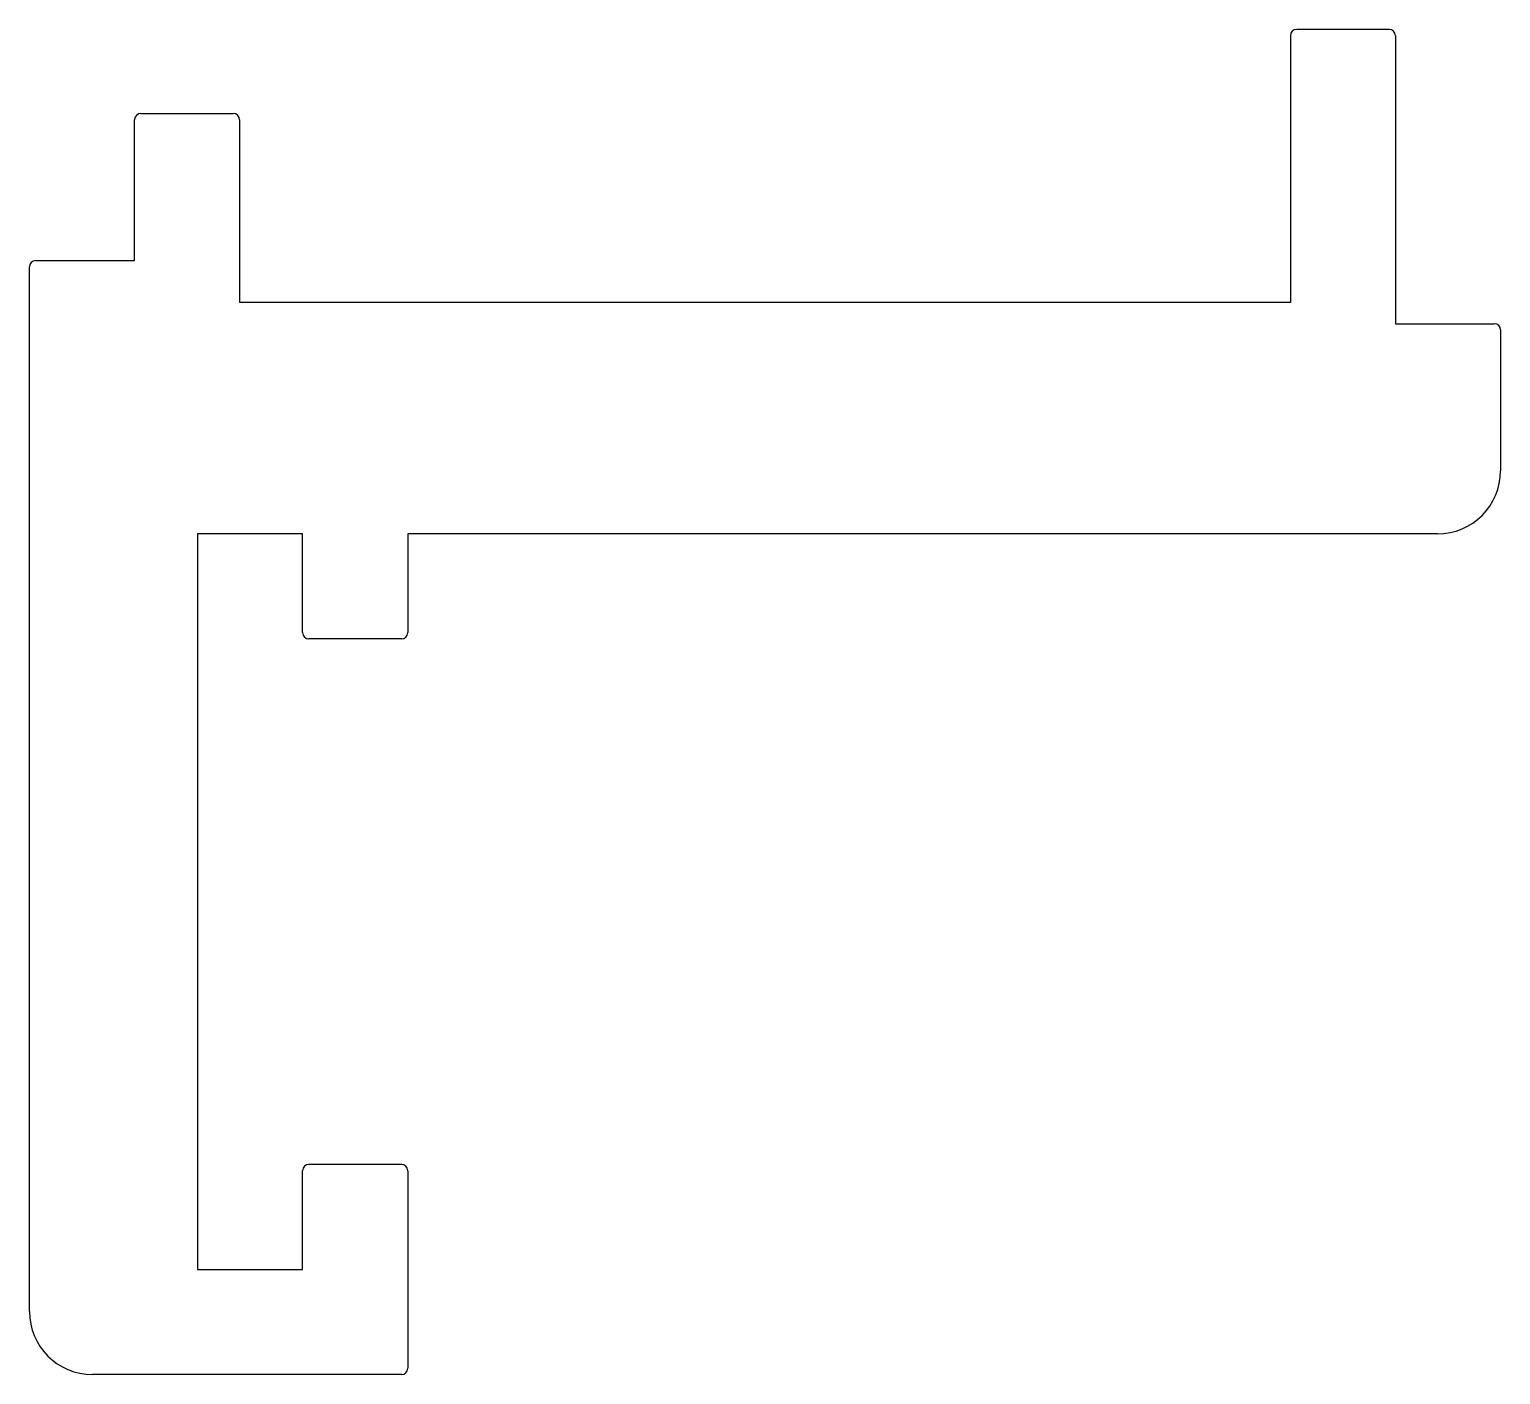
# Model space of a CAD drawing. Extents: x 878.9 to 948.9, y 592 to 656.
import ezdxf

# ---------------------------------------------------------------- set-up
doc = ezdxf.new("R2010")
doc.units = 0
doc.layers.get('0').update_dxf_attribs({"linetype": 'CONTINUOUS'})

msp = doc.modelspace()

# ---------------------------------------------------------------- linework, layer by layer
at = {"linetype": 'CONTINUOUS'}
for p, q in [((943.608, 656), (939.208, 656)), ((938.908, 655.7), (938.908, 643)), ((943.908, 655.7), (943.908, 642)), ((884.208, 652), (888.608, 652)), ((883.908, 645), (883.908, 651.7)), ((888.908, 651.7), (888.908, 643)), ((879.208, 645), (883.908, 645)), ((878.908, 595), (878.908, 644.7)), ((938.908, 643), (888.908, 643)), ((943.908, 642), (948.608, 642)), ((948.908, 641.7), (948.908, 635)), ((886.908, 632), (886.908, 597)), ((891.908, 632), (886.908, 632)), ((891.908, 627.3), (891.908, 632)), ((896.908, 632), (896.908, 627.3)), ((945.908, 632), (896.908, 632)), ((896.608, 627), (892.208, 627)), ((891.908, 597), (891.908, 601.7)), ((896.608, 602), (892.208, 602)), ((896.908, 601.7), (896.908, 592.3)), ((886.908, 597), (891.908, 597)), ((896.608, 592), (881.908, 592))]:
    msp.add_line(p, q, dxfattribs=at)
for centre, radius, start, end in [((939.208, 655.7), 0.3, 90, 180), ((943.608, 655.7), 0.3, 0, 90), ((884.208, 651.7), 0.3, 90, 180), ((888.608, 651.7), 0.3, 0, 90), ((879.208, 644.7), 0.3, 90, 180), ((948.608, 641.7), 0.3, 0, 90), ((945.908, 635), 3, 270, 0), ((892.208, 627.3), 0.3, 180, 270), ((896.608, 627.3), 0.3, 270, 0), ((892.208, 601.7), 0.3, 90, 180), ((896.608, 601.7), 0.3, 0, 90), ((881.908, 595), 3, 180, 270), ((896.608, 592.3), 0.3, 270, 0)]:
    msp.add_arc(centre, radius, start, end, dxfattribs=at)

doc.saveas('drawing.dxf')
